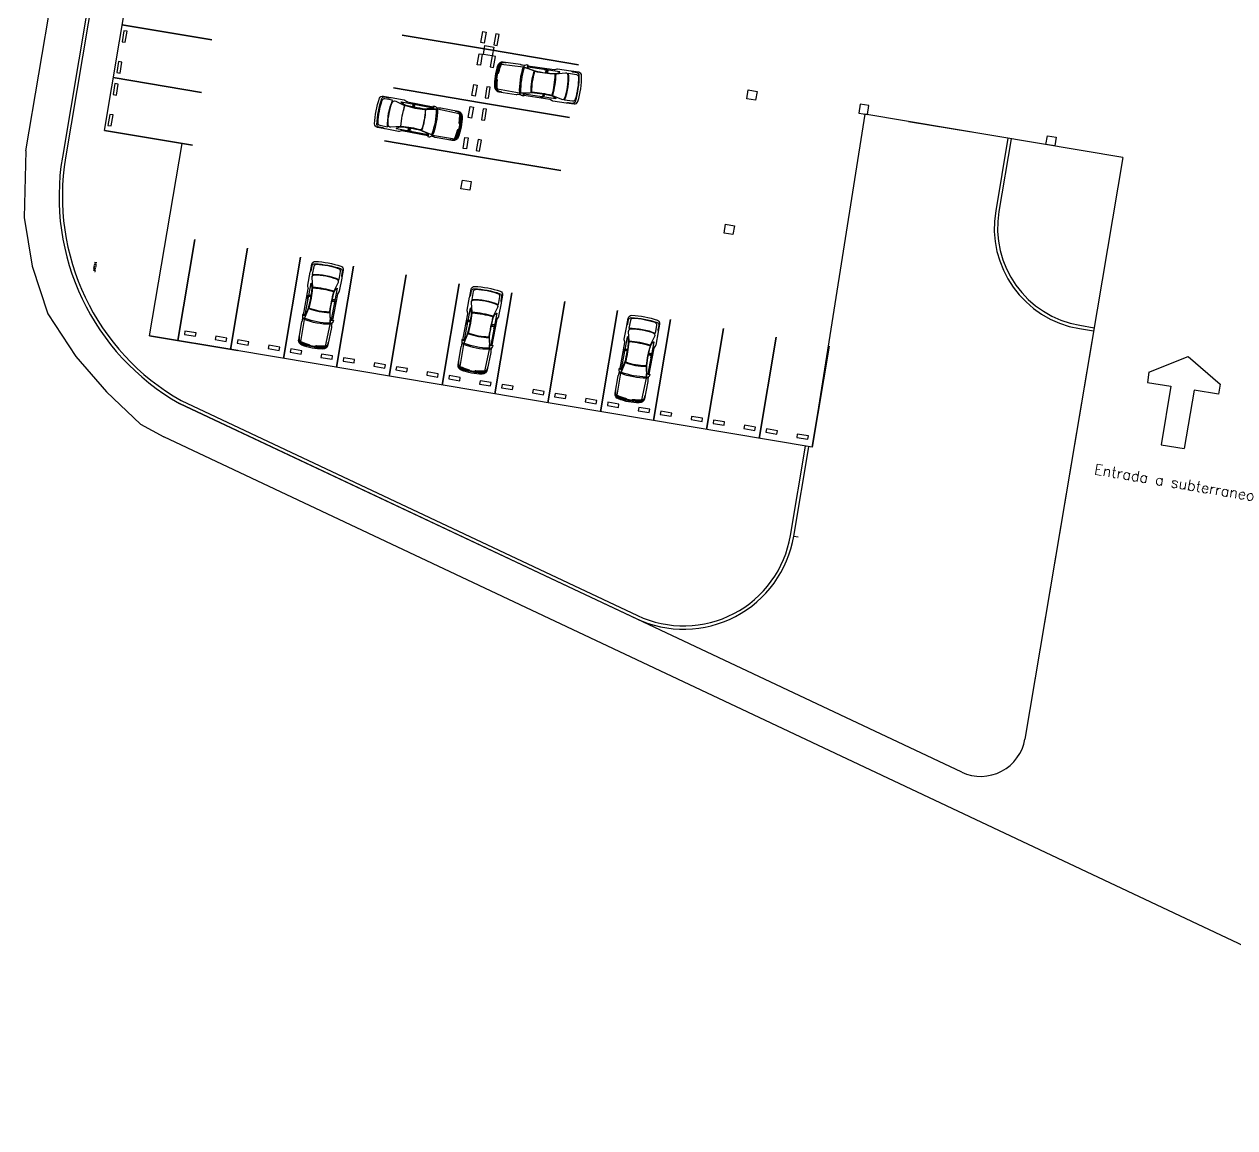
# Model space of a CAD drawing. Header units: millimetres. Extents: x -1615 to -538, y 177 to 397.
# Drawn here: x -992.4 to -938.2, y 227.7 to 277.1 of the extents above; entities that cross this region are included whole.
import ezdxf
from ezdxf.enums import TextEntityAlignment as Align

# ---------------------------------------------------------------- set-up
doc = ezdxf.new("R2010")
doc.units = ezdxf.units.MM
for name, color, linetype in [('7', 7, 'Continuous'), ('AUX', 8, 'Continuous'), ('CAJONES', 8, 'Continuous'), ('lineas de estacionamiento', 9, 'Continuous'), ('LOCALES', 2, 'Continuous'), ('TEX', 2, 'Continuous')]:
    doc.layers.add(name, color=color, linetype=linetype)
doc.styles.add('ROMANS', font='ROMANS.shx')

# ---------------------------------------------------------------- blocks, each defined once
blk = doc.blocks.new('JHGLJGF')
for p, q in [((551.112, 116.366, -0.383), (551.257, 116.359, -0.383)), ((552.517, 116.366, -0.383), (552.372, 116.359, -0.383))]:
    blk.add_line(p, q)
at = {"elevation": -0.383}
for points in [[(551.157, 116.388), (551.15, 117.568, 0.101584), (551.144, 117.599), (551.104, 117.69, -0.103014), (551.097, 117.721), (551.097, 118.317, -0.108661), (551.108, 118.365), (551.122, 118.395, 0.108661), (551.129, 118.428), (551.129, 118.606, -0.371351), (551.228, 118.72, -0.0744), (552.402, 118.72, -0.371351), (552.5, 118.606), (552.5, 118.428, 0.108661), (552.507, 118.395), (552.521, 118.365, -0.108661), (552.532, 118.317), (552.532, 117.721, -0.103014), (552.525, 117.69), (552.486, 117.599, 0.101584), (552.479, 117.568), (552.472, 116.388, 0.083094)], [(551.1, 118.339), (551.1, 118.676, -0.371599), (551.231, 118.828, -0.073962), (552.398, 118.828, -0.371599), (552.53, 118.676), (552.53, 118.339)], [(551.208, 117.301), (551.319, 117.301, 0.417968), (551.334, 117.316, 0.019843), (551.32, 117.597, 0.137129), (551.221, 117.836, 0.713564), (551.208, 117.831), (551.208, 116.386)], [(552.422, 117.301), (552.31, 117.301, -0.417968), (552.295, 117.316, -0.019843), (552.31, 117.597, -0.137129), (552.408, 117.836, -0.713564), (552.422, 117.831), (552.422, 116.386)], [(551.362, 117.262), (551.208, 117.262, 0.083366), (551.152, 117.233, 0.083366)], [(551.24, 116.383, 0.02749), (551.322, 116.729, 0.025966), (551.322, 116.731, 0.02378), (551.334, 117.21, 0.407856), (551.319, 117.225), (551.208, 117.225)], [(552.268, 117.262), (552.422, 117.262, -0.083366), (552.477, 117.233, -0.083366)], [(552.39, 116.383, -0.02749), (552.308, 116.729, -0.025966), (552.307, 116.731, -0.02378), (552.295, 117.21, -0.407856), (552.31, 117.225), (552.422, 117.225)], [(551.148, 115.26), (551.139, 116.053, -0.084677), (551.143, 116.078), (551.154, 116.112, 0.083094), (551.158, 116.137), (551.158, 116.24, 0.101584)], [(552.472, 116.24), (552.471, 116.137, 0.083094), (552.475, 116.112), (552.486, 116.078, -0.084677), (552.49, 116.053), (552.481, 115.26, -0.359876), (552.291, 115.036, -0.088764), (551.338, 115.036, -0.359876), (551.148, 115.26)], [(552.384, 115.188), (552.41, 116.183, -0.090951), (551.219, 116.183), (551.245, 115.188)], [(552.483, 115.395), (552.478, 115.388, 0.13748), (552.467, 115.348), (552.467, 115.262, -0.346548), (552.379, 115.15, -0.11876), (551.25, 115.15, -0.346548), (551.162, 115.262), (551.162, 115.348, 0.13748), (551.151, 115.388), (551.147, 115.395)], [(552.481, 115.26, -0.274398), (552.383, 115.11, -0.119718), (551.246, 115.11, -0.274398), (551.148, 115.26)], [(551.162, 115.299, 0.346548), (551.25, 115.187, 0.041042), (551.641, 115.126, -0.241905), (551.701, 115.089), (551.703, 115.085)], [(552.467, 115.299, -0.346548), (552.379, 115.187, -0.041042), (551.989, 115.126, 0.241905), (551.929, 115.089), (551.926, 115.085)]]:
    blk.add_lwpolyline(points, format="xyb", dxfattribs=at)
for points in [[(552.317, 118.701, 0.065131), (551.312, 118.701, 0.371959), (551.212, 118.588), (551.206, 118.234, -0.104632), (552.423, 118.234), (552.417, 118.588, 0.371959)], [(551.335, 117.67), (551.223, 118.09, -0.440582), (551.314, 118.233, -0.086398), (552.315, 118.233, -0.440582), (552.407, 118.09), (552.294, 117.67, 0.053811)], [(552.259, 116.715, -0.079783), (551.371, 116.715, -0.388412), (551.351, 116.74, 0.043035), (551.337, 117.627, -0.414022), (551.358, 117.652, -0.051218), (552.271, 117.652, -0.414022), (552.292, 117.627, 0.043035), (552.278, 116.74, -0.388412)], [(551.182, 117.246), (551.183, 117.124, 0.43916), (551.188, 117.12), (551.2, 117.121, 0.389567), (551.204, 117.125), (551.203, 117.251, 0.732559), (551.196, 117.253), (551.183, 117.248, 0.154479)], [(552.447, 117.246), (552.446, 117.124, -0.43916), (552.442, 117.12), (552.429, 117.121, -0.389567), (552.425, 117.125), (552.426, 117.251, -0.732559), (552.433, 117.253), (552.446, 117.248, -0.154479)], [(552.387, 116.26, -0.430172), (552.369, 116.232, -0.084449), (551.261, 116.232, -0.430172), (551.242, 116.26), (551.329, 116.686, -0.404558), (551.346, 116.698, 0.084184), (552.283, 116.698, -0.404558), (552.3, 116.686)], [(551.113, 116.387, 0.242275), (551.191, 116.206, 0.563269), (551.228, 116.219), (551.262, 116.379, 0.056528)], [(552.517, 116.387, -0.242275), (552.438, 116.206, -0.563269), (552.401, 116.219), (552.368, 116.379, -0.056528)]]:
    blk.add_lwpolyline(points, format="xyb", close=True, dxfattribs=at)

msp = doc.modelspace()

# ---------------------------------------------------------------- linework, layer by layer
at = {"layer": '7', "color": 7}
for p, q in [((-992.311, 271.434), (-978.7, 352.348)), ((-950.406, 243.636), (-985.424, 260.133)), ((-920.506, 227.718), (-986.131, 258.634))]:
    msp.add_line(p, q, dxfattribs=at)
msp.add_lwpolyline([(-992.311, 271.434), (-992.383, 268.453), (-992.031, 266.285), (-991.321, 264.145), (-990.065, 262.23), (-988.697, 260.662), (-987.176, 259.205), (-986.131, 258.634)], dxfattribs=at)
at = {"layer": 'AUX'}
for p, q in [((-952.791, 272.759), (-949.977, 272.285)), ((-948.342, 272.01), (-948.889, 268.755)), ((-948.194, 271.985), (-948.741, 268.73)), ((-943.203, 271.146), (-947.582, 245.114)), ((-944.484, 263.527), (-947.582, 245.114)), ((-945.14, 263.485), (-944.509, 263.379)), ((-945.115, 263.633), (-944.484, 263.527)), ((-942.028, 261.531), (-940.274, 262.235)), ((-942.028, 261.531), (-940.274, 262.235)), ((-940.274, 262.235), (-938.846, 261.001)), ((-940.274, 262.235), (-938.846, 261.001)), ((-942.028, 261.531), (-942.099, 261.079)), ((-942.028, 261.531), (-942.099, 261.079)), ((-942.099, 261.079), (-941.045, 260.902)), ((-942.099, 261.079), (-941.045, 260.902)), ((-941.045, 260.902), (-941.485, 258.29)), ((-941.045, 260.902), (-941.485, 258.29)), ((-940.008, 260.729), (-940.448, 258.115)), ((-940.008, 260.729), (-940.448, 258.115)), ((-938.917, 260.55), (-940.008, 260.729)), ((-938.917, 260.55), (-940.008, 260.729)), ((-938.846, 261.001), (-938.917, 260.55)), ((-938.846, 261.001), (-938.917, 260.55)), ((-941.485, 258.29), (-940.448, 258.115)), ((-941.485, 258.29), (-940.448, 258.115)), ((-957.929, 254.201), (-957.738, 254.169, -0.383))]:
    msp.add_line(p, q, dxfattribs=at)
at = {"layer": 'AUX', "color": 7}
for points in [[(-972.063, 295.013), (-971.992, 295.436, 0.414214), (-972.402, 296.012), (-983.15, 297.82, 0.414214), (-986.606, 295.359), (-990.676, 271.159, 0.315476), (-985.424, 260.133), (-964.99, 250.507, 0.496821), (-957.929, 254.201), (-957.257, 258.197)], [(-972.211, 295.038), (-972.139, 295.461, 0.414214), (-972.427, 295.864), (-983.174, 297.672, 0.414214), (-986.458, 295.334), (-990.529, 271.135, 0.315329), (-985.355, 260.267), (-964.926, 250.643, 0.496821), (-958.077, 254.226), (-957.404, 258.222)]]:
    msp.add_lwpolyline(points, format="xyb", dxfattribs=at)
at = {"layer": 'AUX'}
for centre, radius, start, end in [((-944.378, 267.996), 4.575, 170.4513, 260.4095), ((-944.378, 267.996), 4.425, 170.4513, 260.4095), ((-949.554, 245.446), 2, 244.7748, 350.4513)]:
    msp.add_arc(centre, radius, start, end, dxfattribs=at)
at = {"layer": 'CAJONES'}
for p, q in [((-987.999, 277.085), (-984.055, 276.421)), ((-984.055, 276.421), (-987.999, 277.085)), ((-987.999, 277.085), (-984.055, 276.421)), ((-984.055, 276.421), (-987.999, 277.085)), ((-987.924, 277.072), (-983.979, 276.409)), ((-983.979, 276.409), (-987.924, 277.072)), ((-971.512, 275.958), (-975.456, 276.621)), ((-975.456, 276.621), (-971.512, 275.958)), ((-971.512, 275.958), (-967.567, 275.294)), ((-967.567, 275.294), (-971.512, 275.958)), ((-971.512, 275.958), (-967.567, 275.294)), ((-967.567, 275.294), (-971.512, 275.958)), ((-988.397, 274.718), (-984.453, 274.055)), ((-984.453, 274.055), (-988.397, 274.718)), ((-988.397, 274.718), (-984.453, 274.055)), ((-984.453, 274.055), (-988.397, 274.718)), ((-988.397, 274.718), (-984.453, 274.055)), ((-984.453, 274.055), (-988.397, 274.718)), ((-971.91, 273.591), (-975.854, 274.255)), ((-975.854, 274.255), (-971.91, 273.591)), ((-971.91, 273.591), (-975.854, 274.255)), ((-975.854, 274.255), (-971.91, 273.591)), ((-971.91, 273.591), (-967.965, 272.927)), ((-967.965, 272.927), (-971.91, 273.591)), ((-971.91, 273.591), (-967.965, 272.927)), ((-967.965, 272.927), (-971.91, 273.591)), ((-988.796, 272.351), (-984.851, 271.688)), ((-984.851, 271.688), (-988.796, 272.351)), ((-972.308, 271.224), (-976.252, 271.888)), ((-976.252, 271.888), (-972.308, 271.224)), ((-972.308, 271.224), (-976.252, 271.888)), ((-976.252, 271.888), (-972.308, 271.224)), ((-972.308, 271.224), (-968.363, 270.561)), ((-968.363, 270.561), (-972.308, 271.224)), ((-972.308, 271.224), (-968.363, 270.561)), ((-968.363, 270.561), (-972.308, 271.224)), ((-985.51, 262.95), (-984.748, 267.478)), ((-984.748, 267.478), (-985.51, 262.95)), ((-983.143, 262.551), (-982.381, 267.08)), ((-982.381, 267.08), (-983.143, 262.551)), ((-980.776, 262.153), (-980.014, 266.682)), ((-980.014, 266.682), (-980.776, 262.153)), ((-980.776, 262.153), (-980.014, 266.682)), ((-980.014, 266.682), (-980.776, 262.153)), ((-978.409, 261.755), (-977.648, 266.284)), ((-977.648, 266.284), (-978.409, 261.755)), ((-976.043, 261.357), (-975.281, 265.886)), ((-975.281, 265.886), (-976.043, 261.357)), ((-976.043, 261.357), (-975.281, 265.886)), ((-975.281, 265.886), (-976.043, 261.357)), ((-973.676, 260.959), (-972.914, 265.487)), ((-972.914, 265.487), (-973.676, 260.959)), ((-971.309, 260.561), (-970.547, 265.089)), ((-970.547, 265.089), (-971.309, 260.561)), ((-971.309, 260.561), (-970.547, 265.089)), ((-970.547, 265.089), (-971.309, 260.561)), ((-968.942, 260.163), (-968.181, 264.691)), ((-968.181, 264.691), (-968.942, 260.163)), ((-966.576, 259.765), (-965.814, 264.293)), ((-965.814, 264.293), (-966.576, 259.765)), ((-966.576, 259.765), (-965.814, 264.293)), ((-965.814, 264.293), (-966.576, 259.765)), ((-964.209, 259.366), (-963.447, 263.895)), ((-963.447, 263.895), (-964.209, 259.366)), ((-961.842, 258.968), (-961.08, 263.497)), ((-961.08, 263.497), (-961.842, 258.968)), ((-961.842, 258.968), (-961.08, 263.497)), ((-961.08, 263.497), (-961.842, 258.968)), ((-986.767, 263.161), (-982.822, 262.498)), ((-982.822, 262.498), (-986.767, 263.161)), ((-959.475, 258.57), (-958.714, 263.099)), ((-958.714, 263.099), (-959.475, 258.57)), ((-957.109, 258.172), (-956.347, 262.701)), ((-956.347, 262.701), (-957.109, 258.172))]:
    msp.add_line(p, q, dxfattribs=at)
for points in [[(-987.775, 276.794), (-987.922, 276.818), (-988.005, 276.325), (-987.858, 276.301)], [(-971.855, 276.776), (-971.707, 276.751), (-971.79, 276.258), (-971.937, 276.283)], [(-971.121, 276.653), (-971.269, 276.677), (-971.352, 276.184), (-971.204, 276.16)], [(-988.007, 275.413), (-988.155, 275.438), (-988.238, 274.945), (-988.09, 274.92)], [(-972.02, 275.79), (-971.873, 275.765), (-971.955, 275.272), (-972.103, 275.297)], [(-971.287, 275.666), (-971.435, 275.691), (-971.518, 275.198), (-971.37, 275.173)], [(-988.173, 274.427), (-988.321, 274.452), (-988.404, 273.959), (-988.256, 273.934)], [(-972.253, 274.409), (-972.105, 274.384), (-972.188, 273.891), (-972.336, 273.916)], [(-971.519, 274.286), (-971.667, 274.311), (-971.75, 273.818), (-971.602, 273.793)], [(-972.419, 273.423), (-972.271, 273.398), (-972.354, 272.905), (-972.502, 272.93)], [(-971.685, 273.3), (-971.833, 273.325), (-971.916, 272.832), (-971.768, 272.807)], [(-988.405, 273.046), (-988.553, 273.071), (-988.636, 272.578), (-988.488, 272.553)], [(-972.651, 272.042), (-972.503, 272.018), (-972.586, 271.525), (-972.734, 271.549)], [(-971.917, 271.919), (-972.065, 271.944), (-972.148, 271.451), (-972, 271.426)], [(-984.717, 263.143), (-984.692, 263.291), (-985.185, 263.374), (-985.21, 263.226)], [(-983.336, 262.911), (-983.311, 263.059), (-983.804, 263.141), (-983.829, 262.994)], [(-982.35, 262.745), (-982.325, 262.893), (-982.818, 262.976), (-982.843, 262.828)], [(-980.969, 262.512), (-980.944, 262.66), (-981.437, 262.743), (-981.462, 262.595)], [(-979.983, 262.347), (-979.958, 262.495), (-980.451, 262.577), (-980.476, 262.43)], [(-978.602, 262.114), (-978.578, 262.262), (-979.071, 262.345), (-979.096, 262.197)], [(-977.616, 261.948), (-977.591, 262.096), (-978.085, 262.179), (-978.109, 262.031)], [(-976.236, 261.716), (-976.211, 261.864), (-976.704, 261.947), (-976.729, 261.799)], [(-975.25, 261.55), (-975.225, 261.698), (-975.718, 261.781), (-975.743, 261.633)], [(-973.869, 261.318), (-973.844, 261.466), (-974.337, 261.549), (-974.362, 261.401)], [(-972.883, 261.152), (-972.858, 261.3), (-973.351, 261.383), (-973.376, 261.235)], [(-971.502, 260.92), (-971.477, 261.068), (-971.97, 261.151), (-971.995, 261.003)], [(-970.516, 260.754), (-970.491, 260.902), (-970.984, 260.985), (-971.009, 260.837)], [(-969.135, 260.522), (-969.111, 260.67), (-969.604, 260.753), (-969.629, 260.605)], [(-968.149, 260.356), (-968.124, 260.504), (-968.618, 260.587), (-968.642, 260.439)], [(-966.769, 260.124), (-966.744, 260.272), (-967.237, 260.355), (-967.262, 260.207)], [(-965.783, 259.958), (-965.758, 260.106), (-966.251, 260.189), (-966.276, 260.041)], [(-964.402, 259.726), (-964.377, 259.874), (-964.87, 259.956), (-964.895, 259.809)], [(-963.416, 259.56), (-963.391, 259.708), (-963.884, 259.791), (-963.909, 259.643)], [(-962.035, 259.327), (-962.01, 259.475), (-962.503, 259.558), (-962.528, 259.41)], [(-961.049, 259.162), (-961.024, 259.31), (-961.517, 259.392), (-961.542, 259.245)], [(-959.668, 258.929), (-959.644, 259.077), (-960.137, 259.16), (-960.162, 259.012)], [(-958.682, 258.763), (-958.657, 258.911), (-959.151, 258.994), (-959.175, 258.846)], [(-957.302, 258.531), (-957.277, 258.679), (-957.77, 258.762), (-957.795, 258.614)]]:
    msp.add_lwpolyline(points, close=True, dxfattribs=at)
at = {"layer": 'lineas de estacionamiento', "color": 7}
msp.add_lwpolyline([(-943.203, 271.146), (-954.752, 273.089), (-957.109, 258.172), (-986.767, 263.161), (-985.319, 271.767), (-988.796, 272.351), (-985.445, 292.269), (-981.893, 291.672), (-981.076, 296.529), (-971.931, 294.991), (-968.855, 294.474), (-965.961, 311.411), (-964.83, 318.033)], dxfattribs=at)
for points in [[(-971.754, 276.151), (-971.36, 276.084), (-971.426, 275.69), (-971.821, 275.756)], [(-959.97, 274.168), (-959.575, 274.102), (-959.642, 273.708), (-960.036, 273.774)], [(-954.562, 273.463), (-954.956, 273.529), (-955.023, 273.134), (-954.628, 273.068)], [(-946.574, 272.117), (-946.18, 272.05), (-946.246, 271.658), (-946.64, 271.724)], [(-972.766, 270.135), (-972.372, 270.069), (-972.438, 269.674), (-972.832, 269.741)], [(-960.982, 268.153), (-960.587, 268.087), (-960.654, 267.692), (-961.048, 267.758)]]:
    msp.add_lwpolyline(points, close=True, dxfattribs=at)

# ---------------------------------------------------------------- block references
at = {"layer": 'AUX', "xscale": -1, "rotation": 261.5975799648068}
msp.add_blockref('JHGLJGF', (-1165.698, -254.301, 0.383), dxfattribs=at)
at = {"layer": 'AUX'}
for p, rotation in [((-962.56, -291.07, 0.383), 79.27148636806729), ((-1543.066, 252.356, 0.383), 349.2714863680682), ((-1535.931, 251.236, 0.383), 349.2714863680682), ((-1528.898, 249.945, 0.383), 349.2714863680682)]:
    msp.add_blockref('JHGLJGF', p, dxfattribs=dict(at, rotation=rotation))

# ---------------------------------------------------------------- texts
at = {"layer": 'LOCALES', "style": 'ROMANS'}
msp.add_text('JARDIN', height=0.1, rotation=80.4513, dxfattribs=at).set_placement((-989.168, 266.242), align=Align.CENTER)
at = {"layer": 'TEX', "style": 'ROMANS'}
msp.add_text('Entrada a subterraneo', height=0.47564, rotation=350.4513, dxfattribs=at).set_placement((-940.92, 256.364), align=Align.CENTER)

doc.saveas('drawing.dxf')
